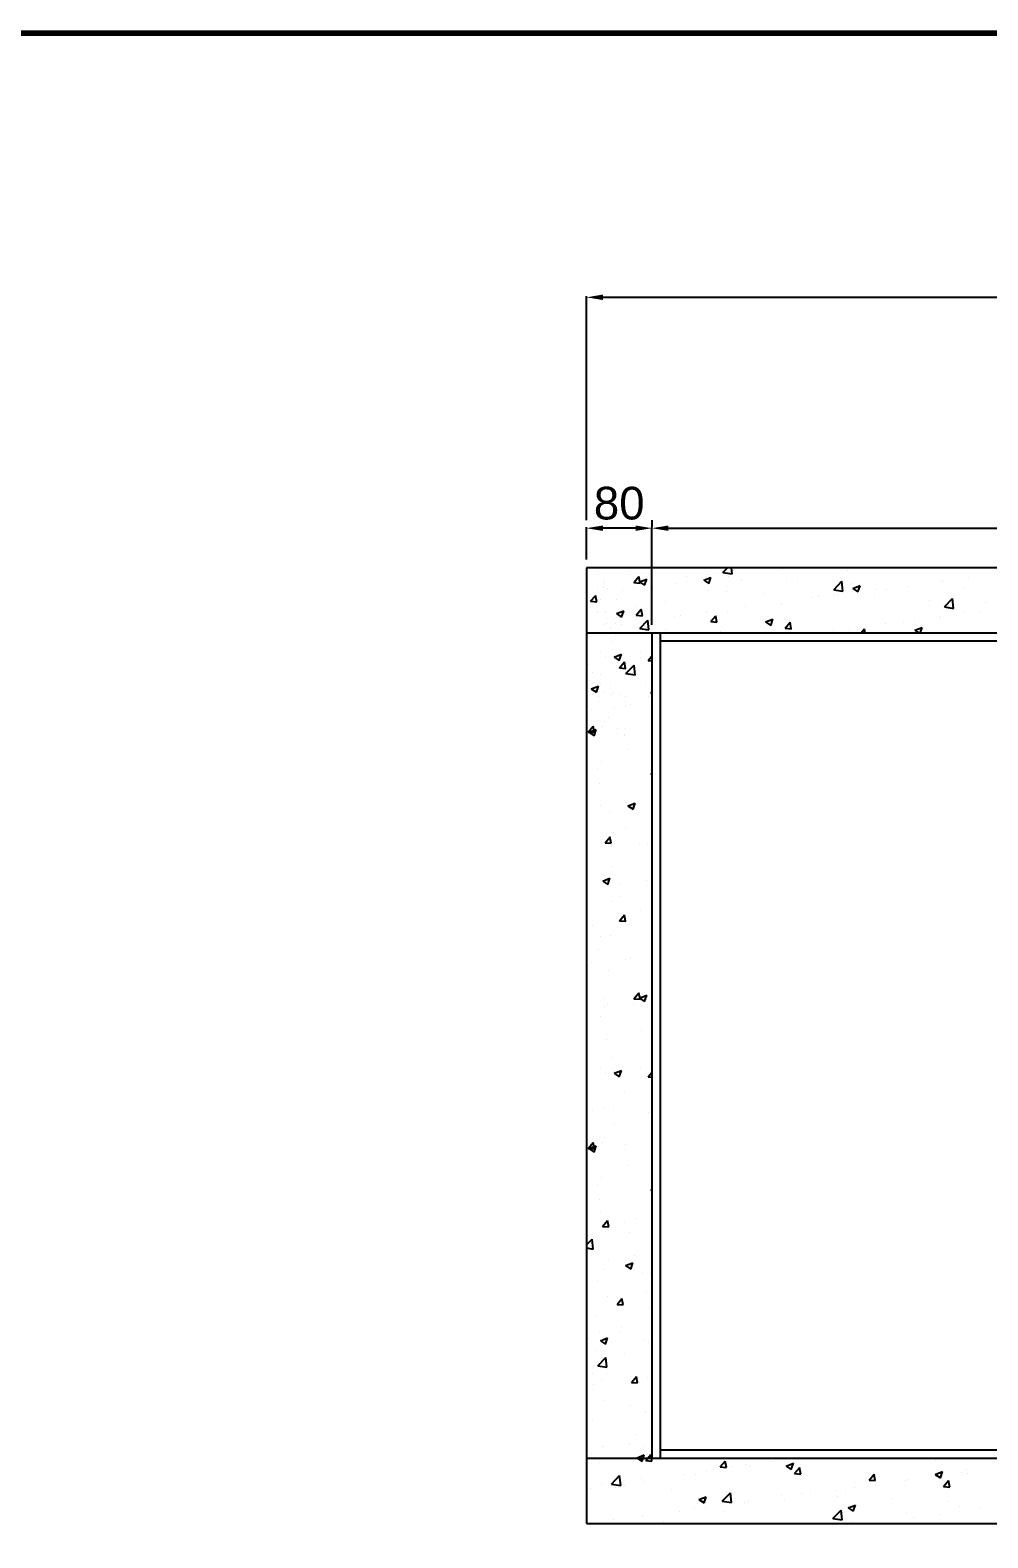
# Model space of a CAD drawing. Header units: millimetres. Extents: x 19421 to 25397, y -30913 to -26687.
# Drawn here: x 21844 to 23016, y -28671 to -26826 of the extents above; entities that cross this region are included whole.
import ezdxf

# ---------------------------------------------------------------- set-up
doc = ezdxf.new("R2010")
doc.units = ezdxf.units.MM
doc.layers.add('LAYOUT', color=7, linetype='Continuous')
doc.layers.add('받침틀', color=251, linetype='Continuous')
doc.styles.get("Standard").update_dxf_attribs({"font": 'arial.ttf'})
doc.dimstyles.new('ISO-25', dxfattribs={"dimtxt": 40, "dimasz": 20, "dimexe": 1.25, "dimexo": 10, "dimgap": 10, "dimtad": 1, "dimdec": 0, "dimtxsty": 'Standard', "dimcen": 2.5, "dimclrd": 3, "dimclre": 3, "dimclrt": 3, "dimadec": 0, "dimazin": 0, "dimtfac": 1, "dimtdec": 0, "dimtmove": 0, "dimatfit": 3, "dimfxl": 0, "dimarcsym": 0})

# ---------------------------------------------------------------- blocks, each defined once
blk = doc.blocks.new('*D27')
at = {"color": 3, "lineweight": -2, "transparency": 16777216}
for p, q in [((22524.5, -27473.6), (22524.5, -27433.9)), ((22584.5, -27435.2), (22544.5, -27435.2)), ((22604.5, -27553.6), (22604.5, -27433.9))]:
    blk.add_line(p, q, dxfattribs=at)
at = {"color": 3, "transparency": 16777216}
for points in [[(22544.5, -27431.9), (22544.5, -27438.5), (22524.5, -27435.2)], [(22584.5, -27431.9), (22584.5, -27438.5), (22604.5, -27435.2)]]:
    blk.add_solid(points, dxfattribs=at)
at = {"layer": 'Defpoints', "color": 0, "transparency": 16777216}
for p in [(22524.5, -27435.2), (22524.5, -27483.6), (22604.5, -27563.6)]:
    blk.add_point(p, dxfattribs=at)
at = {"color": 3, "transparency": 16777216, "insert": (22564.5, -27404.8), "char_height": 40, "attachment_point": 5}
blk.add_mtext('80', dxfattribs=at)
blk = doc.blocks.new('*D28')
at = {"color": 3, "lineweight": -2, "transparency": 16777216}
for p, q in [((22604.5, -27425.2), (22604.5, -27433.9)), ((22624.5, -27435.2), (23994.5, -27435.2)), ((24014.5, -27553.6), (24014.5, -27433.9))]:
    blk.add_line(p, q, dxfattribs=at)
at = {"color": 3, "transparency": 16777216}
for points in [[(22624.5, -27431.9), (22624.5, -27438.5), (22604.5, -27435.2)], [(23994.5, -27431.9), (23994.5, -27438.5), (24014.5, -27435.2)]]:
    blk.add_solid(points, dxfattribs=at)
at = {"layer": 'Defpoints', "color": 0, "transparency": 16777216}
for p in [(22604.5, -27435.2), (24014.5, -27435.2), (24014.5, -27563.6)]:
    blk.add_point(p, dxfattribs=at)
at = {"color": 3, "transparency": 16777216, "insert": (23309.5, -27404.8), "char_height": 40, "attachment_point": 5}
blk.add_mtext('1410', dxfattribs=at)
blk = doc.blocks.new('*D16')
at = {"color": 3, "lineweight": -2, "transparency": 16777216}
for p, q in [((22524.5, -27425.2), (22524.5, -27151.3)), ((24074.5, -27152.6), (22544.5, -27152.6)), ((24094.5, -27425.2), (24094.5, -27151.3))]:
    blk.add_line(p, q, dxfattribs=at)
at = {"color": 3, "transparency": 16777216}
for points in [[(22544.5, -27149.2), (22544.5, -27155.9), (22524.5, -27152.6)], [(24074.5, -27149.2), (24074.5, -27155.9), (24094.5, -27152.6)]]:
    blk.add_solid(points, dxfattribs=at)
at = {"layer": 'Defpoints', "color": 0, "transparency": 16777216}
for p in [(22524.5, -27152.6), (22524.5, -27435.2), (24094.5, -27435.2)]:
    blk.add_point(p, dxfattribs=at)
at = {"color": 3, "transparency": 16777216, "insert": (23309.5, -27122.1), "char_height": 40, "attachment_point": 5}
blk.add_mtext('1570', dxfattribs=at)

msp = doc.modelspace()

# ---------------------------------------------------------------- linework, layer by layer
at = {"linetype": 'Continuous'}
for p, q in [((22539.3, -27491.9), (22539.3, -27491.9)), ((22547.1, -27499), (22547.1, -27499)), ((22578.7, -27492), (22578.7, -27492)), ((22582.4, -27501.6), (22588.5, -27494.4)), ((22590, -27502.3), (22588.5, -27494.4)), ((22589.2, -27500.8), (22598.1, -27497.4)), ((22595.5, -27505), (22598.1, -27497.4)), ((22646.5, -27494.8), (22646.5, -27494.8)), ((22667.9, -27498.8), (22676.8, -27495.4)), ((22667.9, -27498.8), (22674.2, -27503.1)), ((22673, -27491.5), (22673, -27491.5)), ((22674.2, -27503.1), (22676.8, -27495.4)), ((22691.4, -27489.5), (22697.1, -27483.6)), ((22691.4, -27489.5), (22702.7, -27491.2)), ((22698.3, -27494.3), (22698.3, -27494.3)), ((22702.7, -27491.2), (22701.8, -27483.6)), ((22704.8, -27487.3), (22704.8, -27487.3)), ((22714.3, -27497.7), (22714.3, -27497.7)), ((22764.2, -27484.8), (22764.2, -27484.8)), ((22769.6, -27500), (22769.6, -27500)), ((22827, -27510.5), (22836.9, -27500.2)), ((22838.2, -27512.3), (22836.8, -27500.2)), ((22843.7, -27487.3), (22843.7, -27487.3)), ((22959.8, -27499.4), (22959.8, -27499.4)), ((22991.6, -27495.3), (22991.6, -27495.3)), ((22529.5, -27524.7), (22535.7, -27517.4)), ((22537.1, -27525.4), (22535.6, -27517.4)), ((22537.7, -27506.2), (22537.7, -27506.2)), ((22544.7, -27508.4), (22544.7, -27508.4)), ((22545.5, -27501.3), (22545.5, -27501.3)), ((22546.3, -27511), (22546.3, -27511)), ((22550.4, -27509.1), (22550.4, -27509.1)), ((22568.9, -27511.4), (22568.9, -27511.4)), ((22582.1, -27508.7), (22582.1, -27508.7)), ((22582.4, -27501.6), (22590, -27502.3)), ((22589.2, -27500.8), (22595.5, -27505)), ((22592.8, -27502.1), (22592.8, -27502.1)), ((22605.5, -27509), (22605.5, -27509)), ((22634.1, -27502.4), (22634.1, -27502.4)), ((22673.2, -27511.9), (22673.2, -27511.9)), ((22695.6, -27512.8), (22695.6, -27512.8)), ((22741, -27514.7), (22741, -27514.7)), ((22782.1, -27500.6), (22782.1, -27500.6)), ((22808.8, -27517.6), (22808.8, -27517.6)), ((22827, -27510.5), (22838.3, -27512.2)), ((22827.9, -27518.1), (22827.9, -27518.1)), ((22831.5, -27516.3), (22831.5, -27516.3)), ((22849.9, -27503.4), (22849.9, -27503.4)), ((22850.4, -27509), (22859.3, -27505.5)), ((22850.4, -27509), (22856.7, -27513.2)), ((22856.7, -27513.2), (22859.3, -27505.6)), ((22879.6, -27510), (22879.6, -27510)), ((22892, -27510), (22892, -27510)), ((22917.7, -27506.3), (22917.7, -27506.3)), ((22958, -27500.4), (22958, -27500.4)), ((22985.4, -27509.1), (22985.4, -27509.1)), ((22529.5, -27524.7), (22537.1, -27525.4)), ((22541.1, -27522.9), (22541.1, -27522.9)), ((22561.2, -27522.7), (22561.2, -27522.7)), ((22561.2, -27539.8), (22570.1, -27536.3)), ((22567.5, -27544), (22570.1, -27536.3)), ((22585.4, -27541.6), (22591.5, -27534.3)), ((22585.8, -27531.4), (22585.8, -27531.4)), ((22592.9, -27542.3), (22591.5, -27534.3)), ((22621.5, -27525.5), (22621.5, -27525.5)), ((22696.7, -27536.6), (22696.7, -27536.6)), ((22719.5, -27531.1), (22719.5, -27531.1)), ((22762.7, -27527), (22762.7, -27527)), ((22799.7, -27520.5), (22799.7, -27520.5)), ((22876.6, -27520.5), (22876.6, -27520.5)), ((22944.4, -27523.3), (22944.4, -27523.3)), ((22962.5, -27531.5), (22972.4, -27521.2)), ((22962.5, -27531.5), (22973.8, -27533.3)), ((22973.8, -27533.3), (22972.4, -27521.2)), ((23012.2, -27526.2), (23012.2, -27526.2)), ((22537.7, -27537.8), (22537.7, -27537.8)), ((22546.5, -27553.7), (22546.5, -27553.7)), ((22547.4, -27538.2), (22547.4, -27538.2)), ((22548.8, -27551.3), (22548.8, -27551.3)), ((22559.4, -27552.2), (22559.4, -27552.2)), ((22561.2, -27539.8), (22567.5, -27544)), ((22567.4, -27553.6), (22567.4, -27553.6)), ((22585.4, -27541.6), (22593, -27542.3)), ((22589.6, -27557.9), (22599.5, -27547.6)), ((22592.3, -27540.8), (22592.3, -27540.8)), ((22600.8, -27559.7), (22599.4, -27547.6)), ((22632.6, -27544.7), (22632.6, -27544.7)), ((22639.6, -27541.6), (22639.6, -27541.6)), ((22671.4, -27537.4), (22671.4, -27537.4)), ((22676.5, -27549.6), (22682.6, -27542.3)), ((22676.5, -27549.6), (22684.1, -27550.2)), ((22684, -27550.2), (22682.6, -27542.3)), ((22743.7, -27549.9), (22752.6, -27546.5)), ((22743.7, -27549.9), (22750, -27554.2)), ((22750, -27554.2), (22752.6, -27546.5)), ((22767.6, -27557.5), (22773.7, -27550.2)), ((22775.1, -27558.2), (22773.7, -27550.3)), ((22890.5, -27552.2), (22890.5, -27552.2)), ((22912.5, -27550.4), (22912.5, -27550.4)), ((22926.4, -27549.5), (22926.4, -27549.5)), ((22956.5, -27542.7), (22956.5, -27542.7)), ((22958.1, -27545.4), (22958.1, -27545.4)), ((22986.6, -27537.7), (22986.6, -27537.7)), ((23006.2, -27539), (23006.2, -27539)), ((22553.4, -27556.5), (22553.4, -27556.5)), ((22556.8, -27573.3), (22556.8, -27573.3)), ((22559.6, -27565), (22559.6, -27565)), ((22589.6, -27557.9), (22600.8, -27559.7)), ((22621.2, -27559.4), (22621.2, -27559.4)), ((22689, -27562.2), (22689, -27562.2)), ((22767.6, -27557.5), (22775.2, -27558.2)), ((22826.3, -27560.4), (22826.3, -27560.4)), ((22838.5, -27563.1), (22838.5, -27563.1)), ((22846.1, -27560.1), (22846.1, -27560.1)), ((22860.3, -27563.6), (22864.8, -27558.2)), ((22865.7, -27563.6), (22864.7, -27558.2)), ((22926.2, -27560.1), (22935.1, -27556.7)), ((22926.2, -27560.1), (22931.4, -27563.6)), ((22932.8, -27563.6), (22935.1, -27556.7)), ((22541.1, -27586.8), (22541.1, -27586.8)), ((22558.3, -27592.9), (22567.2, -27589.4)), ((22558.8, -27590.9), (22558.8, -27590.9)), ((22564.6, -27597.1), (22567.2, -27589.5)), ((22590.6, -27586.7), (22590.6, -27586.7)), ((22600, -27597.2), (22604.5, -27591.9)), ((22526, -27602.3), (22526, -27602.3)), ((22547.3, -27593.6), (22547.3, -27593.6)), ((22558.3, -27592.9), (22564.6, -27597.1)), ((22564.2, -27607.4), (22564.2, -27607.4)), ((22564.8, -27606.1), (22570.9, -27598.8)), ((22564.8, -27606.1), (22572.4, -27606.8)), ((22565.8, -27595.9), (22565.8, -27595.9)), ((22572.3, -27606.8), (22570.9, -27598.8)), ((22572.7, -27613.2), (22582.6, -27602.9)), ((22584, -27615), (22582.6, -27602.9)), ((22591.1, -27593.5), (22591.1, -27593.5)), ((22600, -27597.2), (22604.5, -27597.6)), ((22528.7, -27621.4), (22528.7, -27621.4)), ((22530.3, -27631.8), (22539.2, -27628.4)), ((22532.4, -27611.6), (22532.4, -27611.6)), ((22536.6, -27636.1), (22539.2, -27628.4)), ((22541.5, -27626), (22541.5, -27626)), ((22542.2, -27614), (22542.2, -27614)), ((22553.5, -27624.5), (22553.5, -27624.5)), ((22571.5, -27614.7), (22571.5, -27614.7)), ((22572.7, -27613.2), (22584, -27614.9)), ((22596.5, -27624.3), (22596.5, -27624.3)), ((22525.4, -27641), (22525.4, -27641)), ((22530.3, -27631.9), (22536.6, -27636.1)), ((22532.1, -27638.2), (22532.1, -27638.2)), ((22539, -27641), (22539, -27641)), ((22545.7, -27635.9), (22545.7, -27635.9)), ((22555.5, -27638.5), (22555.5, -27638.5)), ((22557.2, -27636.8), (22557.2, -27636.8)), ((22564.3, -27638.2), (22564.3, -27638.2)), ((22572.6, -27641.8), (22572.6, -27641.8)), ((22572.7, -27641.8), (22572.7, -27641.8)), ((22599.9, -27641), (22599.9, -27641)), ((22603, -27637.1), (22604.5, -27635.4)), ((22603, -27637.1), (22604.5, -27637.3)), ((22530.8, -27657.5), (22530.8, -27657.5)), ((22558.9, -27655.2), (22558.9, -27655.2)), ((22571.9, -27653.9), (22571.9, -27653.9)), ((22578.9, -27651.2), (22578.9, -27651.2)), ((22526.6, -27684.7), (22532.7, -27677.4)), ((22526.6, -27684.7), (22534.1, -27685.4)), ((22527.4, -27685), (22536.3, -27681.5)), ((22534.1, -27685.4), (22532.6, -27677.4)), ((22533.7, -27689.2), (22536.3, -27681.5)), ((22544.2, -27678.2), (22544.2, -27678.2)), ((22545.9, -27671.8), (22545.9, -27671.8)), ((22551.9, -27666.8), (22551.9, -27666.8)), ((22562.7, -27680.5), (22562.7, -27680.5)), ((22571.9, -27680.6), (22571.9, -27680.6)), ((22527.4, -27685), (22533.7, -27689.2)), ((22571.1, -27687.7), (22571.1, -27687.7)), ((22571.2, -27688.8), (22571.2, -27688.8)), ((22542.7, -27720.4), (22542.7, -27720.4)), ((22574.6, -27705.6), (22574.6, -27705.6)), ((22538.5, -27730.7), (22538.5, -27730.7)), ((22603.2, -27736.1), (22604.5, -27735.6)), ((22603.2, -27736.1), (22604.5, -27737)), ((22540.7, -27747.6), (22540.7, -27747.6)), ((22541.8, -27774.8), (22541.8, -27774.8)), ((22573.3, -27770.8), (22573.3, -27770.8)), ((22575.2, -27775.1), (22584.1, -27771.7)), ((22575.2, -27775.1), (22581.5, -27779.3)), ((22581.5, -27779.3), (22584.1, -27771.7)), ((22552.4, -27781.5), (22552.4, -27781.5)), ((22547.2, -27820.2), (22553.3, -27812.9)), ((22554.7, -27820.9), (22553.2, -27812.9)), ((22558.1, -27807.3), (22558.1, -27807.3)), ((22572.3, -27802.7), (22572.3, -27802.7)), ((22547.2, -27820.2), (22554.8, -27820.9)), ((22589, -27821.1), (22589, -27821.1)), ((22599.2, -27821.1), (22599.2, -27821.1)), ((22556.6, -27849.6), (22556.6, -27849.6)), ((22544.3, -27867.2), (22553.2, -27863.8)), ((22544.3, -27867.2), (22550.6, -27871.4)), ((22546.7, -27859.8), (22546.7, -27859.8)), ((22550.6, -27871.4), (22553.2, -27863.8)), ((22597.6, -27867), (22597.6, -27867)), ((22564.3, -27886), (22564.3, -27886)), ((22565.8, -27871.2), (22565.8, -27871.2)), ((22555, -27891.9), (22555, -27891.9)), ((22591.1, -27903.1), (22591.1, -27903.1)), ((22532.4, -27921.2), (22532.4, -27921.2)), ((22564.2, -27917.1), (22564.2, -27917.1)), ((22564.8, -27915.7), (22570.9, -27908.4)), ((22564.8, -27915.7), (22572.4, -27916.4)), ((22572.3, -27916.4), (22570.9, -27908.5)), ((22541.5, -27935.6), (22541.5, -27935.6)), ((22553.5, -27934.1), (22553.5, -27934.1)), ((22539, -27950.6), (22539, -27950.6)), ((22578.9, -27960.8), (22578.9, -27960.8)), ((22530.8, -27967.2), (22530.8, -27967.2)), ((22551.9, -27976.4), (22551.9, -27976.4)), ((22571.9, -27963.5), (22571.9, -27963.5)), ((22545.5, -28010.9), (22545.5, -28010.9)), ((22582.4, -28011.3), (22588.5, -28004)), ((22582.4, -28011.3), (22590, -28011.9)), ((22590, -28011.9), (22588.5, -28004)), ((22589.2, -28010.4), (22598.1, -28007)), ((22589.2, -28010.4), (22595.5, -28014.7)), ((22595.5, -28014.7), (22598.1, -28007)), ((22541.1, -28032.6), (22541.1, -28032.6)), ((22546.3, -28020.6), (22546.3, -28020.6)), ((22550.4, -28018.7), (22550.4, -28018.7)), ((22582.1, -28018.4), (22582.1, -28018.4)), ((22592.3, -28050.4), (22592.3, -28050.4)), ((22548.8, -28061), (22548.8, -28061)), ((22556.8, -28082.9), (22556.8, -28082.9)), ((22541.1, -28096.4), (22541.1, -28096.4)), ((22547.3, -28103.2), (22547.3, -28103.2)), ((22558.3, -28102.5), (22567.2, -28099.1)), ((22558.3, -28102.5), (22564.6, -28106.8)), ((22558.8, -28100.5), (22558.8, -28100.5)), ((22564.6, -28106.8), (22567.2, -28099.1)), ((22590.6, -28096.3), (22590.6, -28096.3)), ((22600, -28106.8), (22604.5, -28101.5)), ((22600, -28106.8), (22604.5, -28107.2)), ((22571.5, -28124.3), (22571.5, -28124.3)), ((22545.7, -28145.5), (22545.7, -28145.5)), ((22525.4, -28150.6), (22525.4, -28150.6)), ((22532.1, -28147.8), (22532.1, -28147.8)), ((22557.2, -28146.4), (22557.2, -28146.4)), ((22599.9, -28150.7), (22599.9, -28150.7)), ((22545.9, -28181.5), (22545.9, -28181.5)), ((22558.9, -28164.9), (22558.9, -28164.9)), ((22526.6, -28194.4), (22532.7, -28187.1)), ((22526.6, -28194.4), (22534.1, -28195)), ((22527.4, -28194.6), (22536.3, -28191.2)), ((22527.4, -28194.6), (22533.7, -28198.9)), ((22534.1, -28195), (22532.6, -28187.1)), ((22533.7, -28198.9), (22536.3, -28191.2)), ((22544.2, -28187.8), (22544.2, -28187.8)), ((22571.9, -28190.2), (22571.9, -28190.2)), ((22574.6, -28215.2), (22574.6, -28215.2)), ((22542.7, -28230.1), (22542.7, -28230.1)), ((22538.5, -28240.3), (22538.5, -28240.3)), ((22603.2, -28245.7), (22604.5, -28245.2)), ((22603.2, -28245.7), (22604.5, -28246.6)), ((22540.7, -28257.2), (22540.7, -28257.2)), ((22541.1, -28272.4), (22541.1, -28272.4)), ((22544.2, -28289.9), (22550.3, -28282.6)), ((22544.2, -28289.9), (22551.8, -28290.6)), ((22549.9, -28280.1), (22549.9, -28280.1)), ((22551.7, -28290.6), (22550.3, -28282.6)), ((22571.1, -28285.1), (22571.1, -28285.1)), ((22585.3, -28279.8), (22585.3, -28279.8)), ((22524.5, -28312.6), (22531.3, -28305.5)), ((22532.7, -28317.6), (22531.3, -28305.5)), ((22576.7, -28297.2), (22576.7, -28297.2)), ((22524.5, -28316.3), (22532.7, -28317.6)), ((22539.6, -28314.6), (22539.6, -28314.6)), ((22551.9, -28329.9), (22551.9, -28329.9)), ((22583.7, -28325.7), (22583.7, -28325.7)), ((22524.6, -28344.7), (22524.6, -28344.7)), ((22545.6, -28342.3), (22545.6, -28342.3)), ((22572.3, -28337.8), (22581.2, -28334.4)), ((22572.3, -28337.8), (22578.6, -28342.1)), ((22578.6, -28342.1), (22581.2, -28334.4)), ((22592.4, -28347.5), (22592.4, -28347.5)), ((22603.2, -28348), (22603.2, -28348)), ((22538, -28356.9), (22538, -28356.9)), ((22550.3, -28375.8), (22550.3, -28375.8)), ((22561.8, -28385.4), (22567.9, -28378.1)), ((22561.8, -28385.4), (22569.4, -28386.1)), ((22569.3, -28386.1), (22567.9, -28378.1)), ((22598.4, -28369.5), (22598.4, -28369.5)), ((22536.5, -28399.2), (22536.5, -28399.2)), ((22601.7, -28390.2), (22601.7, -28390.2)), ((22540.3, -28418.1), (22540.3, -28418.1)), ((22565, -28419.6), (22565, -28419.6)), ((22567.7, -28412.4), (22567.7, -28412.4)), ((22526.7, -28426.6), (22526.7, -28426.6)), ((22534.9, -28441.5), (22534.9, -28441.5)), ((22541.4, -28429.9), (22550.3, -28426.5)), ((22541.4, -28429.9), (22547.7, -28434.2)), ((22547.7, -28434.2), (22550.3, -28426.5)), ((22594.4, -28429.5), (22594.4, -28429.5)), ((22600.1, -28432.5), (22600.1, -28432.5)), ((22538.2, -28460.6), (22548.1, -28450.3)), ((22549.5, -28462.3), (22548.1, -28450.3)), ((22570.8, -28445.9), (22570.8, -28445.9)), ((22531.6, -28469.7), (22531.6, -28469.7)), ((22538.2, -28460.6), (22549.5, -28462.3)), ((22542.4, -28477), (22542.4, -28477)), ((22579.4, -28480.9), (22585.5, -28473.6)), ((22587, -28481.6), (22585.5, -28473.7)), ((22598.6, -28474.8), (22598.6, -28474.8)), ((22533.4, -28483.7), (22533.4, -28483.7)), ((22579.4, -28480.9), (22587, -28481.6)), ((22545.2, -28503.1), (22545.2, -28503.1)), ((22578.4, -28509.2), (22578.4, -28509.2)), ((22531.8, -28526), (22531.8, -28526)), ((22597.1, -28517.1), (22597.1, -28517.1)), ((22585.5, -28544.8), (22585.5, -28544.8)), ((22530.3, -28568.3), (22530.3, -28568.3)), ((22544.5, -28559), (22544.5, -28559)), ((22544.9, -28559.3), (22544.9, -28559.3)), ((22576.7, -28555.1), (22576.7, -28555.1)), ((22586.3, -28573.1), (22595.2, -28569.7)), ((22593.9, -28573.6), (22595.2, -28569.7)), ((22595.5, -28559.4), (22595.5, -28559.4)), ((22599.5, -28573.6), (22603.2, -28569.2)), ((22603.9, -28573.6), (22603.1, -28569.2)), ((22540, -28578.9), (22540, -28578.9)), ((22586.3, -28573.1), (22587, -28573.6)), ((22587, -28573.6), (22592.6, -28577.4)), ((22592.6, -28577.4), (22593.9, -28573.6)), ((22597, -28576.5), (22599.5, -28573.6)), ((22597, -28576.5), (22604.6, -28577.1)), ((22604.6, -28577.1), (22603.9, -28573.6)), ((22671.6, -28588.3), (22671.6, -28588.3)), ((22688.1, -28584.4), (22694.3, -28577.1)), ((22688.1, -28584.4), (22695.7, -28585.1)), ((22695.7, -28585.1), (22694.2, -28577.2)), ((22703.4, -28584.1), (22703.4, -28584.1)), ((22718.5, -28581.3), (22718.5, -28581.3)), ((22724.1, -28584), (22724.1, -28584)), ((22751.5, -28577.8), (22751.5, -28577.8)), ((22768.8, -28583.3), (22777.7, -28579.9)), ((22768.8, -28583.3), (22775.1, -28587.6)), ((22775.1, -28587.6), (22777.7, -28579.9)), ((22779.2, -28592.4), (22785.4, -28585.1)), ((22786.8, -28593.1), (22785.3, -28585.1)), ((22789.3, -28575), (22789.3, -28575)), ((22951.2, -28576.1), (22951.2, -28576.1)), ((22989.2, -28587.6), (22989.2, -28587.6)), ((22543.3, -28605.2), (22543.3, -28605.2)), ((22555, -28605.3), (22564.9, -28595)), ((22555, -28605.3), (22566.3, -28607.1)), ((22566.3, -28607.1), (22564.9, -28595)), ((22570.4, -28606.8), (22570.4, -28606.8)), ((22591.4, -28598.9), (22591.4, -28598.9)), ((22594, -28601.6), (22594, -28601.6)), ((22644.4, -28594), (22644.4, -28594)), ((22658.1, -28593.5), (22658.1, -28593.5)), ((22779.2, -28592.4), (22786.8, -28593.1)), ((22870.3, -28600.4), (22876.4, -28593.1)), ((22870.3, -28600.4), (22877.9, -28601)), ((22877.9, -28601.1), (22876.4, -28593.1)), ((22878.2, -28606.8), (22878.2, -28606.8)), ((22915.1, -28600.4), (22915.1, -28600.4)), ((22917.8, -28599.7), (22917.8, -28599.7)), ((22951.3, -28593.5), (22960.2, -28590.1)), ((22951.3, -28593.5), (22957.7, -28597.7)), ((22957.7, -28597.7), (22960.2, -28590.1)), ((22958.4, -28596.2), (22958.4, -28596.2)), ((22961.4, -28608.4), (22967.5, -28601.1)), ((22969, -28609), (22967.5, -28601.1)), ((22983.1, -28590.7), (22983.1, -28590.7)), ((22990.2, -28592), (22990.2, -28592)), ((22528.8, -28610.6), (22528.8, -28610.6)), ((22560.2, -28609.3), (22560.2, -28609.3)), ((22628, -28612.2), (22628, -28612.2)), ((22662.1, -28624.3), (22671, -28620.8)), ((22662.1, -28624.3), (22668.4, -28628.5)), ((22668.4, -28628.5), (22671, -28620.9)), ((22690.6, -28626.3), (22700.5, -28616)), ((22695.8, -28615), (22695.8, -28615)), ((22701.9, -28628.1), (22700.5, -28616)), ((22763.6, -28617.9), (22763.6, -28617.9)), ((22767, -28625.8), (22767, -28625.8)), ((22787.7, -28617.3), (22787.7, -28617.3)), ((22798.3, -28617.3), (22798.3, -28617.3)), ((22830.1, -28613.1), (22830.1, -28613.1)), ((22831.4, -28620.8), (22831.4, -28620.8)), ((22841.1, -28613.1), (22841.1, -28613.1)), ((22851.9, -28609.2), (22851.9, -28609.2)), ((22899.2, -28623.6), (22899.2, -28623.6)), ((22961.4, -28608.4), (22969, -28609)), ((22592.4, -28643.9), (22592.4, -28643.9)), ((22638.2, -28638.4), (22638.2, -28638.4)), ((22656.6, -28635.8), (22656.6, -28635.8)), ((22670, -28634.2), (22670, -28634.2)), ((22690.6, -28626.3), (22701.9, -28628.1)), ((22693, -28638.5), (22693, -28638.5)), ((22718.1, -28627.9), (22718.1, -28627.9)), ((22722.5, -28626.3), (22722.5, -28626.3)), ((22826.1, -28647.4), (22836, -28637.1)), ((22837.4, -28649.1), (22836, -28637.1)), ((22844.6, -28634.4), (22853.5, -28631)), ((22844.6, -28634.4), (22850.9, -28638.7)), ((22850.9, -28638.7), (22853.5, -28631)), ((22916.3, -28641.9), (22916.3, -28641.9)), ((22956.8, -28642.1), (22956.8, -28642.1)), ((22967, -28626.5), (22967, -28626.5)), ((22981.5, -28633), (22981.5, -28633)), ((23004.9, -28635.8), (23004.9, -28635.8)), ((22527.2, -28652.8), (22527.2, -28652.8)), ((22558, -28648.9), (22558, -28648.9)), ((22618.9, -28651.2), (22618.9, -28651.2)), ((22826.1, -28647.3), (22837.4, -28649.1)), ((22850.3, -28651.5), (22850.3, -28651.5)), ((22925, -28646.3), (22925, -28646.3))]:
    msp.add_line(p, q, dxfattribs=at)
at = {"layer": 'LAYOUT', "const_width": 7.11}
msp.add_lwpolyline([(19563.1, -30770.7), (25254.9, -30770.7), (25254.9, -26829.1), (19563.1, -26829.1)], close=True, dxfattribs=at)
at = {"layer": '받침틀'}
for p, q in [((22524.5, -27483.6), (22524.5, -28653.6)), ((24094.5, -27483.6), (22524.5, -27483.6)), ((24094.5, -27563.6), (22524.5, -27563.6)), ((22604.5, -27563.6), (22604.5, -28573.6)), ((22614.5, -27563.6), (22614.5, -28573.6)), ((24004.5, -27573.6), (22614.5, -27573.6)), ((22614.5, -28563.6), (24004.5, -28563.6)), ((22524.5, -28573.6), (24094.5, -28573.6)), ((22524.5, -28653.6), (24094.5, -28653.6))]:
    msp.add_line(p, q, dxfattribs=at)

# ---------------------------------------------------------------- dimensions: what is measured, and where the dimension line sits
for base, p1, p2, picture, middle in [((22524.5, -27152.6), (24094.5, -27435.2), (22524.5, -27435.2), '*D16', (23309.5, -27122.1)), ((22524.5, -27435.2), (22604.5, -27563.6), (22524.5, -27483.6), '*D27', (22564.5, -27404.8)), ((24014.5, -27435.2), (22604.5, -27435.2), (24014.5, -27563.6), '*D28', (23309.5, -27404.8))]:
    dim = msp.add_linear_dim(base=base, p1=p1, p2=p2, dimstyle='ISO-25')
    dim.commit()
    dim.dimension.update_dxf_attribs({"geometry": picture, "text_midpoint": middle})

doc.saveas('drawing.dxf')
